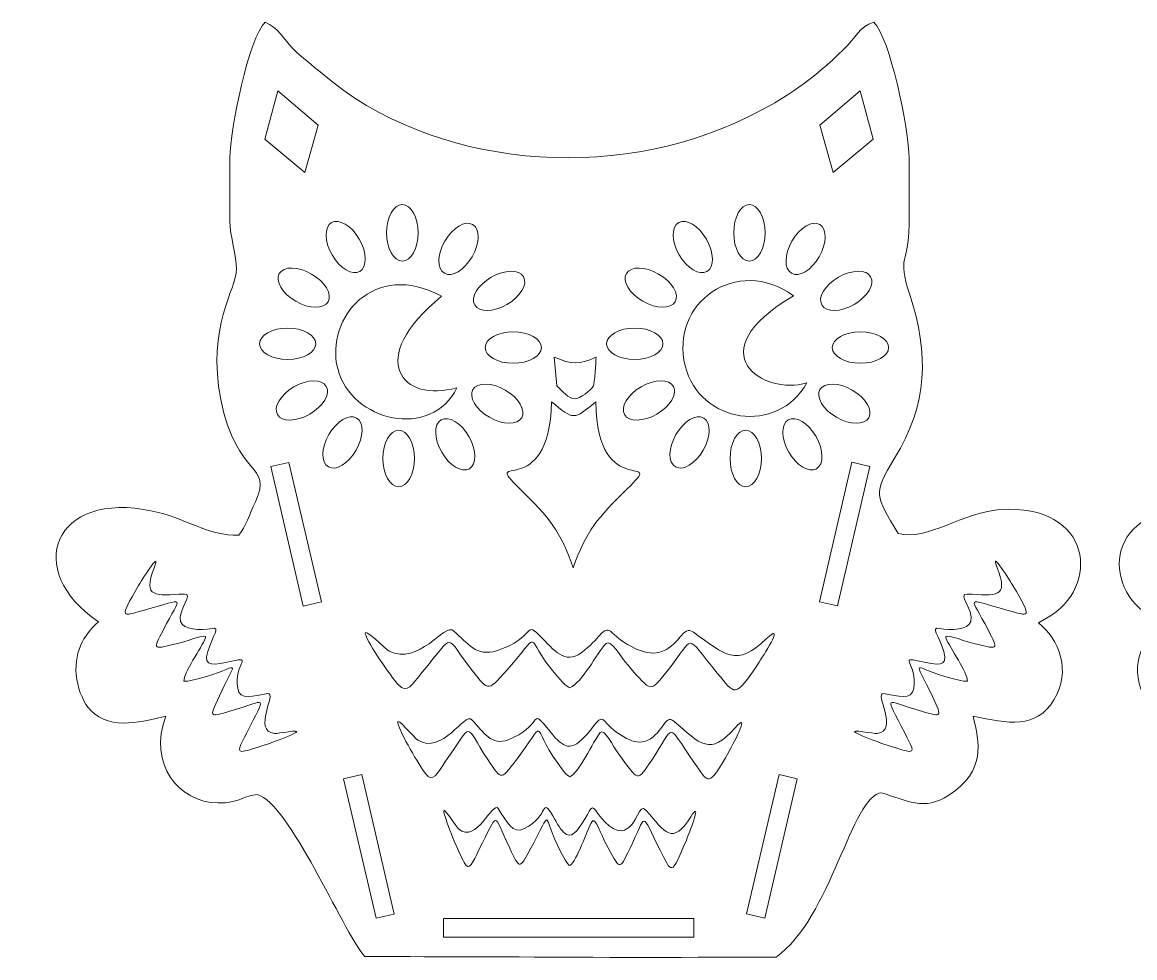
# Model space of a CAD drawing. Header units: centimetres. Extents: x -44.2 to 7.1, y -12.2 to 8.3.
# Drawn here: x -44.16 to -26.29, y -6.76 to 8.26 of the extents above; entities that cross this region are included whole.
import ezdxf

# ---------------------------------------------------------------- set-up
doc = ezdxf.new("R2010")
doc.units = ezdxf.units.CM
doc.header["$MEASUREMENT"] = 0
doc.layers.add('layer 1', color=7, linetype='Continuous')

msp = doc.modelspace()

# ---------------------------------------------------------------- linework, layer by layer
at = {"layer": 'layer 1', "color": 225, "lineweight": 9}
for points in [[(-29.91542, 6.07866), (-29.91542, 6.07866), (-29.91542, 5.00627), (-29.91542, 5.00627), (-29.91542, 5.00627), (-29.91542, 4.36729), (-30.11688, 4.53827), (-29.90376, 3.88823), (-29.90376, 3.88823), (-29.59033, 2.93234), (-29.61589, 2.12792), (-30.14689, 1.26315), (-30.14689, 1.26315), (-30.49973, 0.68849), (-30.45558, 0.66868), (-30.08878, 0.05037), (-30.08878, 0.05037), (-29.61888, -0.06645), (-29.0513, 0.39443), (-28.45588, 0.4364), (-28.45588, 0.4364), (-26.97266, 0.54095), (-26.81633, -0.80911), (-27.7079, -1.30783), (-27.7079, -1.30783), (-27.7079, -1.30783), (-27.83715, -1.38078), (-27.83715, -1.38078), (-27.83715, -1.38078), (-27.50393, -1.65001), (-27.30308, -2.15432), (-27.58947, -2.61948), (-27.58947, -2.61948), (-27.88188, -3.09444), (-28.31036, -2.99749), (-28.88778, -2.88117), (-28.88778, -2.88117), (-28.78466, -3.30665), (-28.67532, -3.75514), (-29.27438, -4.14905), (-29.27438, -4.14905), (-29.67486, -4.41241), (-29.95599, -4.23178), (-30.35602, -4.11072), (-30.35602, -4.11072), (-30.83696, -4.15133), (-31.16453, -6.12782), (-32.05247, -6.74916), (-32.05247, -6.74916), (-32.05247, -6.74916), (-34.23759, -6.76069), (-35.50468, -6.7514), (-35.50468, -6.7514), (-36.52907, -6.74388), (-38.65902, -6.74239), (-38.65902, -6.74239), (-38.65902, -6.74239), (-39.03152, -6.29885), (-39.86515, -4.28418), (-40.38529, -4.13947), (-40.38529, -4.13947), (-40.67876, -4.17984), (-40.65234, -4.27578), (-41.01518, -4.27356), (-41.01518, -4.27356), (-41.65021, -4.26966), (-42.14393, -3.64965), (-41.85257, -2.88026), (-41.85257, -2.88026), (-42.18495, -2.95095), (-42.72484, -3.13299), (-43.06514, -2.78466), (-43.06514, -2.78466), (-43.16392, -2.68355), (-43.25368, -2.48209), (-43.28393, -2.28969), (-43.28393, -2.28969), (-43.34938, -1.87378), (-43.17529, -1.57567), (-42.93655, -1.36507), (-42.93655, -1.36507), (-44.16038, -0.53861), (-43.65202, 0.75693), (-42.06803, 0.41307), (-42.06803, 0.41307), (-41.58029, 0.31816), (-41.15337, 0.00121), (-40.68376, 0.02693), (-40.68376, 0.02693), (-40.57108, 0.16452), (-40.51025, 0.35682), (-40.41419, 0.56404), (-40.41419, 0.56404), (-40.12371, 1.19063), (-40.72009, 0.9287), (-40.97066, 2.20737), (-40.97066, 2.20737), (-41.20062, 3.38087), (-40.71827, 3.97397), (-40.71873, 4.29994), (-40.71873, 4.29994), (-40.71903, 4.50063), (-40.82408, 4.83361), (-40.82408, 5.06937), (-40.82408, 5.06937), (-40.82408, 5.06937), (-40.82408, 6.07866), (-40.82408, 6.07866), (-40.82408, 6.07866), (-40.82408, 6.54272), (-40.51657, 8.02547), (-40.25912, 8.26285), (-40.25912, 8.26285), (-40.05438, 8.18963), (-39.9514, 7.98307), (-39.81699, 7.84504), (-39.81699, 7.84504), (-39.66779, 7.69167), (-39.50459, 7.57824), (-39.34128, 7.43818), (-39.34128, 7.43818), (-37.57437, 5.92268), (-34.67076, 5.6755), (-32.52328, 6.73286), (-32.52328, 6.73286), (-31.87061, 7.05423), (-31.45855, 7.34894), (-30.9663, 7.82537), (-30.9663, 7.82537), (-30.77617, 8.00945), (-30.70548, 8.20226), (-30.4822, 8.2637), (-30.4822, 8.2637), (-30.2247, 8.02799), (-29.91542, 6.54585), (-29.91542, 6.07866)], [(-23.7822, 6.07866), (-23.7822, 6.07866), (-23.7822, 5.00627), (-23.7822, 5.00627), (-23.7822, 5.00627), (-23.7822, 4.36729), (-23.58074, 4.53827), (-23.79386, 3.88823), (-23.79386, 3.88823), (-24.10729, 2.93234), (-24.08173, 2.12792), (-23.55073, 1.26315), (-23.55073, 1.26315), (-23.19789, 0.68849), (-23.24204, 0.66868), (-23.60884, 0.05037), (-23.60884, 0.05037), (-24.07874, -0.06645), (-24.64632, 0.39443), (-25.24174, 0.4364), (-25.24174, 0.4364), (-26.72496, 0.54095), (-26.88129, -0.80911), (-25.98972, -1.30783), (-25.98972, -1.30783), (-25.98972, -1.30783), (-25.86047, -1.38078), (-25.86047, -1.38078), (-25.86047, -1.38078), (-26.19369, -1.65001), (-26.39454, -2.15432), (-26.10815, -2.61948), (-26.10815, -2.61948), (-25.81574, -3.09444), (-25.38726, -2.99749), (-24.80984, -2.88117), (-24.80984, -2.88117), (-24.91296, -3.30665), (-25.0223, -3.75514), (-24.42324, -4.14905), (-24.42324, -4.14905), (-24.02276, -4.41241), (-23.74163, -4.23178), (-23.3416, -4.11072), (-23.3416, -4.11072), (-22.86066, -4.15133), (-22.53309, -6.12782), (-21.64515, -6.74916), (-21.64515, -6.74916), (-21.64515, -6.74916), (-19.46003, -6.76069), (-18.19294, -6.7514), (-18.19294, -6.7514), (-17.16855, -6.74388), (-15.0386, -6.74239), (-15.0386, -6.74239), (-15.0386, -6.74239), (-14.6661, -6.29885), (-13.83247, -4.28418), (-13.31233, -4.13947), (-13.31233, -4.13947), (-13.01886, -4.17984), (-13.04528, -4.27578), (-12.68244, -4.27356), (-12.68244, -4.27356), (-12.04741, -4.26966), (-11.55369, -3.64965), (-11.84505, -2.88026), (-11.84505, -2.88026), (-11.51267, -2.95095), (-10.97278, -3.13299), (-10.63248, -2.78466), (-10.63248, -2.78466), (-10.5337, -2.68355), (-10.44394, -2.48209), (-10.41369, -2.28969), (-10.41369, -2.28969), (-10.34824, -1.87378), (-10.52233, -1.57567), (-10.76107, -1.36507), (-10.76107, -1.36507), (-9.53724, -0.53861), (-10.0456, 0.75693), (-11.62959, 0.41307), (-11.62959, 0.41307), (-12.11733, 0.31816), (-12.54425, 0.00121), (-13.01386, 0.02693), (-13.01386, 0.02693), (-13.12654, 0.16452), (-13.18737, 0.35682), (-13.28343, 0.56404), (-13.28343, 0.56404), (-13.57391, 1.19063), (-12.97753, 0.9287), (-12.72696, 2.20737), (-12.72696, 2.20737), (-12.497, 3.38087), (-12.97935, 3.97397), (-12.97889, 4.29994), (-12.97889, 4.29994), (-12.97859, 4.50063), (-12.87354, 4.83361), (-12.87354, 5.06937), (-12.87354, 5.06937), (-12.87354, 5.06937), (-12.87354, 6.07866), (-12.87354, 6.07866), (-12.87354, 6.07866), (-12.87354, 6.54272), (-13.18105, 8.02547), (-13.4385, 8.26285), (-13.4385, 8.26285), (-13.64324, 8.18963), (-13.74622, 7.98307), (-13.88063, 7.84504), (-13.88063, 7.84504), (-14.02983, 7.69167), (-14.19303, 7.57824), (-14.35634, 7.43818), (-14.35634, 7.43818), (-16.12325, 5.92268), (-19.02686, 5.6755), (-21.17434, 6.73286), (-21.17434, 6.73286), (-21.82701, 7.05423), (-22.23907, 7.34894), (-22.73132, 7.82537), (-22.73132, 7.82537), (-22.92145, 8.00945), (-22.99214, 8.20226), (-23.21542, 8.2637), (-23.21542, 8.2637), (-23.47292, 8.02799), (-23.7822, 6.54585), (-23.7822, 6.07866)]]:
    msp.add_open_spline(points, degree=3, knots=[0, 0, 0, 0, 0.02857143, 0.02857143, 0.02857143, 0.02857143, 0.05714286, 0.05714286, 0.05714286, 0.05714286, 0.08571429, 0.08571429, 0.08571429, 0.08571429, 0.11428571, 0.11428571, 0.11428571, 0.11428571, 0.14285714, 0.14285714, 0.14285714, 0.14285714, 0.17142857, 0.17142857, 0.17142857, 0.17142857, 0.2, 0.2, 0.2, 0.2, 0.22857143, 0.22857143, 0.22857143, 0.22857143, 0.25714286, 0.25714286, 0.25714286, 0.25714286, 0.28571429, 0.28571429, 0.28571429, 0.28571429, 0.31428571, 0.31428571, 0.31428571, 0.31428571, 0.34285714, 0.34285714, 0.34285714, 0.34285714, 0.37142857, 0.37142857, 0.37142857, 0.37142857, 0.4, 0.4, 0.4, 0.4, 0.42857143, 0.42857143, 0.42857143, 0.42857143, 0.45714286, 0.45714286, 0.45714286, 0.45714286, 0.48571429, 0.48571429, 0.48571429, 0.48571429, 0.51428571, 0.51428571, 0.51428571, 0.51428571, 0.54285714, 0.54285714, 0.54285714, 0.54285714, 0.57142857, 0.57142857, 0.57142857, 0.57142857, 0.6, 0.6, 0.6, 0.6, 0.62857143, 0.62857143, 0.62857143, 0.62857143, 0.65714286, 0.65714286, 0.65714286, 0.65714286, 0.68571429, 0.68571429, 0.68571429, 0.68571429, 0.71428571, 0.71428571, 0.71428571, 0.71428571, 0.74285714, 0.74285714, 0.74285714, 0.74285714, 0.77142857, 0.77142857, 0.77142857, 0.77142857, 0.8, 0.8, 0.8, 0.8, 0.82857143, 0.82857143, 0.82857143, 0.82857143, 0.85714286, 0.85714286, 0.85714286, 0.85714286, 0.88571429, 0.88571429, 0.88571429, 0.88571429, 0.91428571, 0.91428571, 0.91428571, 0.91428571, 0.94285714, 0.94285714, 0.94285714, 0.94285714, 1, 1, 1, 1], dxfattribs=at)
at = {"layer": 'layer 1', "color": 7, "lineweight": 9}
for points, knots in [([(-39.40664, 6.61328), (-39.40664, 6.61328), (-39.62313, 5.85226), (-39.62313, 5.85226), (-39.62313, 5.85226), (-39.62313, 5.85226), (-40.26398, 6.38609), (-40.26398, 6.38609), (-40.26398, 6.38609), (-40.26398, 6.38609), (-40.05285, 7.16447), (-40.05285, 7.16447), (-40.05285, 7.16447), (-40.05285, 7.16447), (-39.40664, 6.61328), (-39.40664, 6.61328)], [0, 0, 0, 0, 0.2, 0.2, 0.2, 0.2, 0.4, 0.4, 0.4, 0.4, 0.6, 0.6, 0.6, 0.6, 1, 1, 1, 1]), ([(-31.34962, 6.61328), (-31.34962, 6.61328), (-31.13313, 5.85226), (-31.13313, 5.85226), (-31.13313, 5.85226), (-31.13313, 5.85226), (-30.49228, 6.38609), (-30.49228, 6.38609), (-30.49228, 6.38609), (-30.49228, 6.38609), (-30.70341, 7.16447), (-30.70341, 7.16447), (-30.70341, 7.16447), (-30.70341, 7.16447), (-31.34962, 6.61328), (-31.34962, 6.61328)], [0, 0, 0, 0, 0.2, 0.2, 0.2, 0.2, 0.4, 0.4, 0.4, 0.4, 0.6, 0.6, 0.6, 0.6, 1, 1, 1, 1]), ([(-38.05502, 5.33494), (-38.19447, 5.33494), (-38.30754, 5.1321), (-38.30754, 4.88188), (-38.30754, 4.88188), (-38.30754, 4.63165), (-38.19447, 4.4288), (-38.05502, 4.4288), (-38.05502, 4.4288), (-37.91555, 4.4288), (-37.80247, 4.63165), (-37.80248, 4.88188), (-37.80248, 4.88188), (-37.80248, 5.1321), (-37.91555, 5.33495), (-38.05502, 5.33494)], [0, 0, 0, 0, 0.2, 0.2, 0.2, 0.2, 0.4, 0.4, 0.4, 0.4, 0.6, 0.6, 0.6, 0.6, 1, 1, 1, 1]), ([(-32.47941, 5.33494), (-32.61887, 5.33494), (-32.73193, 5.1321), (-32.73193, 4.88188), (-32.73193, 4.88188), (-32.73193, 4.63165), (-32.61887, 4.4288), (-32.47941, 4.4288), (-32.47941, 4.4288), (-32.33995, 4.4288), (-32.22686, 4.63165), (-32.22688, 4.88188), (-32.22688, 4.88188), (-32.22688, 5.1321), (-32.33995, 5.33495), (-32.47941, 5.33494)], [0, 0, 0, 0, 0.2, 0.2, 0.2, 0.2, 0.4, 0.4, 0.4, 0.4, 0.6, 0.6, 0.6, 0.6, 1, 1, 1, 1]), ([(-39.19167, 5.04629), (-39.31247, 4.97657), (-39.30896, 4.74436), (-39.18385, 4.52767), (-39.18385, 4.52767), (-39.05873, 4.31095), (-38.85939, 4.19183), (-38.73861, 4.26156), (-38.73861, 4.26156), (-38.61782, 4.33128), (-38.62132, 4.56349), (-38.74644, 4.7802), (-38.74644, 4.7802), (-38.87156, 4.9969), (-39.0709, 5.11604), (-39.19167, 5.04629)], [0, 0, 0, 0, 0.2, 0.2, 0.2, 0.2, 0.4, 0.4, 0.4, 0.4, 0.6, 0.6, 0.6, 0.6, 1, 1, 1, 1]), ([(-36.92631, 5.01658), (-37.04708, 5.08633), (-37.24642, 4.96719), (-37.37153, 4.75049), (-37.37153, 4.75049), (-37.49665, 4.53377), (-37.50016, 4.30158), (-37.37938, 4.23184), (-37.37938, 4.23184), (-37.25859, 4.16211), (-37.05925, 4.28125), (-36.93413, 4.49794), (-36.93413, 4.49794), (-36.80903, 4.71466), (-36.80551, 4.94686), (-36.92631, 5.01658)], [0, 0, 0, 0, 0.2, 0.2, 0.2, 0.2, 0.4, 0.4, 0.4, 0.4, 0.6, 0.6, 0.6, 0.6, 1, 1, 1, 1]), ([(-33.61607, 5.04629), (-33.73687, 4.97657), (-33.73336, 4.74436), (-33.60825, 4.52767), (-33.60825, 4.52767), (-33.48313, 4.31095), (-33.28379, 4.19183), (-33.16301, 4.26156), (-33.16301, 4.26156), (-33.04222, 4.33128), (-33.04572, 4.56349), (-33.17084, 4.7802), (-33.17084, 4.7802), (-33.29596, 4.9969), (-33.4953, 5.11604), (-33.61607, 5.04629)], [0, 0, 0, 0, 0.2, 0.2, 0.2, 0.2, 0.4, 0.4, 0.4, 0.4, 0.6, 0.6, 0.6, 0.6, 1, 1, 1, 1]), ([(-31.35071, 5.01658), (-31.47148, 5.08633), (-31.67082, 4.96719), (-31.79592, 4.75049), (-31.79592, 4.75049), (-31.92104, 4.53377), (-31.92456, 4.30158), (-31.80377, 4.23184), (-31.80377, 4.23184), (-31.68299, 4.16211), (-31.48365, 4.28125), (-31.35853, 4.49794), (-31.35853, 4.49794), (-31.23342, 4.71466), (-31.22991, 4.94686), (-31.35071, 5.01658)], [0, 0, 0, 0, 0.2, 0.2, 0.2, 0.2, 0.4, 0.4, 0.4, 0.4, 0.6, 0.6, 0.6, 0.6, 1, 1, 1, 1]), ([(-31.76954, 3.8708), (-33.34054, 2.95396), (-32.24751, 2.25861), (-31.55607, 2.47284), (-31.55607, 2.47284), (-32.02704, 1.62993), (-33.27893, 1.81744), (-33.5112, 2.74433), (-33.5112, 2.74433), (-33.7643, 3.75413), (-32.68421, 4.52826), (-31.76954, 3.8708)], [0, 0, 0, 0, 0.25, 0.25, 0.25, 0.25, 0.5, 0.5, 0.5, 0.5, 1, 1, 1, 1]), ([(-40.03174, 4.22798), (-40.10149, 4.10721), (-39.98234, 3.90787), (-39.76564, 3.78276), (-39.76564, 3.78276), (-39.54893, 3.65764), (-39.31673, 3.65414), (-39.247, 3.77491), (-39.247, 3.77491), (-39.17727, 3.8957), (-39.29639, 4.09505), (-39.5131, 4.22016), (-39.5131, 4.22016), (-39.72982, 4.34528), (-39.96202, 4.34877), (-40.03174, 4.22798)], [0, 0, 0, 0, 0.2, 0.2, 0.2, 0.2, 0.4, 0.4, 0.4, 0.4, 0.6, 0.6, 0.6, 0.6, 1, 1, 1, 1]), ([(-37.42365, 3.86353), (-38.66656, 2.85453), (-38.04975, 2.13688), (-37.17873, 2.39483), (-37.17873, 2.39483), (-37.58245, 1.55428), (-38.87805, 1.84663), (-39.09369, 2.70148), (-39.09369, 2.70148), (-39.29989, 3.51898), (-38.50237, 4.45045), (-37.42365, 3.86353)], [0, 0, 0, 0, 0.25, 0.25, 0.25, 0.25, 0.5, 0.5, 0.5, 0.5, 1, 1, 1, 1]), ([(-36.108, 4.17651), (-36.17773, 4.29731), (-36.40993, 4.29381), (-36.62662, 4.16869), (-36.62662, 4.16869), (-36.84334, 4.04357), (-36.96247, 3.84423), (-36.89274, 3.72345), (-36.89274, 3.72345), (-36.82301, 3.60268), (-36.5908, 3.60616), (-36.37409, 3.73128), (-36.37409, 3.73128), (-36.15739, 3.85641), (-36.03825, 4.05576), (-36.108, 4.17651)], [0, 0, 0, 0, 0.2, 0.2, 0.2, 0.2, 0.4, 0.4, 0.4, 0.4, 0.6, 0.6, 0.6, 0.6, 1, 1, 1, 1]), ([(-34.45614, 4.22798), (-34.52588, 4.10721), (-34.40673, 3.90787), (-34.19003, 3.78276), (-34.19003, 3.78276), (-33.97332, 3.65764), (-33.74113, 3.65414), (-33.6714, 3.77491), (-33.6714, 3.77491), (-33.60166, 3.8957), (-33.72079, 4.09505), (-33.9375, 4.22016), (-33.9375, 4.22016), (-34.15421, 4.34528), (-34.38642, 4.34877), (-34.45614, 4.22798)], [0, 0, 0, 0, 0.2, 0.2, 0.2, 0.2, 0.4, 0.4, 0.4, 0.4, 0.6, 0.6, 0.6, 0.6, 1, 1, 1, 1]), ([(-30.5324, 4.17651), (-30.60213, 4.29731), (-30.83432, 4.29381), (-31.05102, 4.16869), (-31.05102, 4.16869), (-31.26773, 4.04357), (-31.38687, 3.84423), (-31.31714, 3.72345), (-31.31714, 3.72345), (-31.2474, 3.60268), (-31.0152, 3.60616), (-30.79849, 3.73128), (-30.79849, 3.73128), (-30.58179, 3.85641), (-30.46265, 4.05576), (-30.5324, 4.17651)], [0, 0, 0, 0, 0.2, 0.2, 0.2, 0.2, 0.4, 0.4, 0.4, 0.4, 0.6, 0.6, 0.6, 0.6, 1, 1, 1, 1]), ([(-40.35008, 3.09929), (-40.3501, 2.9598), (-40.14726, 2.84675), (-39.89705, 2.84675), (-39.89705, 2.84675), (-39.64679, 2.84675), (-39.44396, 2.95982), (-39.44396, 3.09929), (-39.44396, 3.09929), (-39.44396, 3.23874), (-39.64679, 3.35182), (-39.89703, 3.35182), (-39.89703, 3.35182), (-40.14726, 3.35181), (-40.35011, 3.23874), (-40.35008, 3.09929)], [0, 0, 0, 0, 0.2, 0.2, 0.2, 0.2, 0.4, 0.4, 0.4, 0.4, 0.6, 0.6, 0.6, 0.6, 1, 1, 1, 1]), ([(-35.81936, 3.03986), (-35.81935, 3.17932), (-36.02219, 3.29238), (-36.2724, 3.29238), (-36.2724, 3.29238), (-36.52265, 3.29238), (-36.72549, 3.17932), (-36.72549, 3.03986), (-36.72549, 3.03986), (-36.72549, 2.90039), (-36.52265, 2.78732), (-36.27241, 2.78732), (-36.27241, 2.78732), (-36.02219, 2.78732), (-35.81934, 2.90039), (-35.81936, 3.03986)], [0, 0, 0, 0, 0.2, 0.2, 0.2, 0.2, 0.4, 0.4, 0.4, 0.4, 0.6, 0.6, 0.6, 0.6, 1, 1, 1, 1]), ([(-34.77448, 3.09929), (-34.77449, 2.9598), (-34.57166, 2.84675), (-34.32145, 2.84675), (-34.32145, 2.84675), (-34.07119, 2.84675), (-33.86835, 2.95982), (-33.86835, 3.09929), (-33.86835, 3.09929), (-33.86835, 3.23874), (-34.07119, 3.35182), (-34.32143, 3.35182), (-34.32143, 3.35182), (-34.57166, 3.35181), (-34.77451, 3.23874), (-34.77448, 3.09929)], [0, 0, 0, 0, 0.2, 0.2, 0.2, 0.2, 0.4, 0.4, 0.4, 0.4, 0.6, 0.6, 0.6, 0.6, 1, 1, 1, 1]), ([(-30.24376, 3.03986), (-30.24375, 3.17932), (-30.44658, 3.29238), (-30.6968, 3.29238), (-30.6968, 3.29238), (-30.94705, 3.29238), (-31.14989, 3.17932), (-31.14989, 3.03986), (-31.14989, 3.03986), (-31.14989, 2.90039), (-30.94705, 2.78732), (-30.69681, 2.78732), (-30.69681, 2.78732), (-30.44658, 2.78732), (-30.24373, 2.90039), (-30.24376, 3.03986)], [0, 0, 0, 0, 0.2, 0.2, 0.2, 0.2, 0.4, 0.4, 0.4, 0.4, 0.6, 0.6, 0.6, 0.6, 1, 1, 1, 1]), ([(-35.57156, 2.42294), (-35.57156, 2.42294), (-35.61351, 2.88517), (-35.61351, 2.88517), (-35.61351, 2.88517), (-35.32297, 2.76312), (-35.23385, 2.76287), (-34.94271, 2.88349), (-34.94271, 2.88349), (-34.94956, 2.80533), (-34.96483, 2.46978), (-34.98698, 2.42147), (-34.98698, 2.42147), (-35.01779, 2.35424), (-35.21534, 2.21508), (-35.2798, 2.21524), (-35.2798, 2.21524), (-35.38582, 2.21549), (-35.49493, 2.34517), (-35.57156, 2.42294)], [0, 0, 0, 0, 0.16666667, 0.16666667, 0.16666667, 0.16666667, 0.33333333, 0.33333333, 0.33333333, 0.33333333, 0.5, 0.5, 0.5, 0.5, 0.66666667, 0.66666667, 0.66666667, 0.66666667, 1, 1, 1, 1]), ([(-40.06145, 1.96262), (-39.99171, 1.84183), (-39.75952, 1.84533), (-39.54282, 1.97044), (-39.54282, 1.97044), (-39.32611, 2.09557), (-39.20697, 2.29491), (-39.27671, 2.41568), (-39.27671, 2.41568), (-39.34644, 2.53646), (-39.57865, 2.53297), (-39.79536, 2.40784), (-39.79536, 2.40784), (-40.01206, 2.28274), (-40.1312, 2.08339), (-40.06145, 1.96262)], [0, 0, 0, 0, 0.2, 0.2, 0.2, 0.2, 0.4, 0.4, 0.4, 0.4, 0.6, 0.6, 0.6, 0.6, 1, 1, 1, 1]), ([(-34.48584, 1.96262), (-34.41611, 1.84183), (-34.18392, 1.84533), (-33.96722, 1.97044), (-33.96722, 1.97044), (-33.75051, 2.09557), (-33.63137, 2.29491), (-33.7011, 2.41568), (-33.7011, 2.41568), (-33.77084, 2.53646), (-34.00304, 2.53297), (-34.21976, 2.40784), (-34.21976, 2.40784), (-34.43645, 2.28274), (-34.55559, 2.08339), (-34.48584, 1.96262)], [0, 0, 0, 0, 0.2, 0.2, 0.2, 0.2, 0.4, 0.4, 0.4, 0.4, 0.6, 0.6, 0.6, 0.6, 1, 1, 1, 1]), ([(-36.13771, 1.91115), (-36.06796, 2.03194), (-36.18711, 2.23128), (-36.40381, 2.35637), (-36.40381, 2.35637), (-36.62052, 2.4815), (-36.85271, 2.485), (-36.92245, 2.36422), (-36.92245, 2.36422), (-36.99218, 2.24345), (-36.87306, 2.04409), (-36.65635, 1.91897), (-36.65635, 1.91897), (-36.43963, 1.79387), (-36.20743, 1.79037), (-36.13771, 1.91115)], [0, 0, 0, 0, 0.2, 0.2, 0.2, 0.2, 0.4, 0.4, 0.4, 0.4, 0.6, 0.6, 0.6, 0.6, 1, 1, 1, 1]), ([(-30.56211, 1.91115), (-30.49236, 2.03194), (-30.61151, 2.23128), (-30.82821, 2.35637), (-30.82821, 2.35637), (-31.04492, 2.4815), (-31.27711, 2.485), (-31.34684, 2.36422), (-31.34684, 2.36422), (-31.41658, 2.24345), (-31.29745, 2.04409), (-31.08074, 1.91897), (-31.08074, 1.91897), (-30.86403, 1.79387), (-30.63182, 1.79037), (-30.56211, 1.91115)], [0, 0, 0, 0, 0.2, 0.2, 0.2, 0.2, 0.4, 0.4, 0.4, 0.4, 0.6, 0.6, 0.6, 0.6, 1, 1, 1, 1]), ([(-35.6573, 2.16952), (-35.69764, 0.51158), (-36.82424, 1.41789), (-36.16354, 0.76688), (-36.16354, 0.76688), (-35.69826, 0.30841), (-35.50937, 0.08638), (-35.30974, -0.49893), (-35.30974, -0.49893), (-35.10708, 0.08537), (-34.91711, 0.30637), (-34.44949, 0.76253), (-34.44949, 0.76253), (-33.78551, 1.41019), (-34.91661, 0.50951), (-34.94863, 2.1677), (-34.94863, 2.1677), (-35.30481, 1.87192), (-35.30261, 1.87174), (-35.6573, 2.16952)], [0, 0, 0, 0, 0.16666667, 0.16666667, 0.16666667, 0.16666667, 0.33333333, 0.33333333, 0.33333333, 0.33333333, 0.5, 0.5, 0.5, 0.5, 0.66666667, 0.66666667, 0.66666667, 0.66666667, 1, 1, 1, 1]), ([(-39.24313, 1.12255), (-39.12237, 1.05282), (-38.92303, 1.17195), (-38.79792, 1.38865), (-38.79792, 1.38865), (-38.6728, 1.60536), (-38.66929, 1.83755), (-38.79007, 1.90729), (-38.79007, 1.90729), (-38.91086, 1.97702), (-39.11019, 1.8579), (-39.23531, 1.64119), (-39.23531, 1.64119), (-39.36042, 1.42447), (-39.36393, 1.19227), (-39.24313, 1.12255)], [0, 0, 0, 0, 0.2, 0.2, 0.2, 0.2, 0.4, 0.4, 0.4, 0.4, 0.6, 0.6, 0.6, 0.6, 1, 1, 1, 1]), ([(-33.66753, 1.12255), (-33.54676, 1.05282), (-33.34742, 1.17195), (-33.22232, 1.38865), (-33.22232, 1.38865), (-33.0972, 1.60536), (-33.09368, 1.83755), (-33.21447, 1.90729), (-33.21447, 1.90729), (-33.33525, 1.97702), (-33.53459, 1.8579), (-33.65971, 1.64119), (-33.65971, 1.64119), (-33.78482, 1.42447), (-33.78833, 1.19227), (-33.66753, 1.12255)], [0, 0, 0, 0, 0.2, 0.2, 0.2, 0.2, 0.4, 0.4, 0.4, 0.4, 0.6, 0.6, 0.6, 0.6, 1, 1, 1, 1]), ([(-36.97778, 1.09284), (-36.85698, 1.16258), (-36.86049, 1.39477), (-36.9856, 1.61146), (-36.9856, 1.61146), (-37.11072, 1.82818), (-37.31005, 1.94731), (-37.43084, 1.87758), (-37.43084, 1.87758), (-37.55162, 1.80785), (-37.54812, 1.57564), (-37.423, 1.35893), (-37.423, 1.35893), (-37.29788, 1.14225), (-37.09855, 1.02309), (-36.97778, 1.09284)], [0, 0, 0, 0, 0.2, 0.2, 0.2, 0.2, 0.4, 0.4, 0.4, 0.4, 0.6, 0.6, 0.6, 0.6, 1, 1, 1, 1]), ([(-31.40217, 1.09284), (-31.28137, 1.16258), (-31.28489, 1.39477), (-31.40999, 1.61146), (-31.40999, 1.61146), (-31.53511, 1.82818), (-31.73445, 1.94731), (-31.85524, 1.87758), (-31.85524, 1.87758), (-31.97602, 1.80785), (-31.97252, 1.57564), (-31.8474, 1.35893), (-31.8474, 1.35893), (-31.72228, 1.14225), (-31.52294, 1.02309), (-31.40217, 1.09284)], [0, 0, 0, 0, 0.2, 0.2, 0.2, 0.2, 0.4, 0.4, 0.4, 0.4, 0.6, 0.6, 0.6, 0.6, 1, 1, 1, 1]), ([(-38.11443, 0.80421), (-37.97496, 0.80419), (-37.86191, 1.00703), (-37.86191, 1.25724), (-37.86191, 1.25724), (-37.86191, 1.5075), (-37.97498, 1.71033), (-38.11443, 1.71033), (-38.11443, 1.71033), (-38.2539, 1.71033), (-38.36698, 1.5075), (-38.36698, 1.25725), (-38.36698, 1.25725), (-38.36697, 1.00703), (-38.2539, 0.80418), (-38.11443, 0.80421)], [0, 0, 0, 0, 0.2, 0.2, 0.2, 0.2, 0.4, 0.4, 0.4, 0.4, 0.6, 0.6, 0.6, 0.6, 1, 1, 1, 1]), ([(-32.53883, 0.80421), (-32.39936, 0.80419), (-32.28631, 1.00703), (-32.28631, 1.25724), (-32.28631, 1.25724), (-32.28631, 1.5075), (-32.39938, 1.71033), (-32.53883, 1.71033), (-32.53883, 1.71033), (-32.6783, 1.71033), (-32.79138, 1.5075), (-32.79138, 1.25725), (-32.79138, 1.25725), (-32.79136, 1.00703), (-32.6783, 0.80418), (-32.53883, 0.80421)], [0, 0, 0, 0, 0.2, 0.2, 0.2, 0.2, 0.4, 0.4, 0.4, 0.4, 0.6, 0.6, 0.6, 0.6, 1, 1, 1, 1]), ([(-39.87633, 1.195), (-39.87633, 1.195), (-39.35491, -1.04512), (-39.35491, -1.04512), (-39.35491, -1.04512), (-39.35491, -1.04512), (-39.64613, -1.11291), (-39.64613, -1.11291), (-39.64613, -1.11291), (-39.64613, -1.11291), (-40.16755, 1.12721), (-40.16755, 1.12721), (-40.16755, 1.12721), (-40.16755, 1.12721), (-39.87633, 1.195), (-39.87633, 1.195)], [0, 0, 0, 0, 0.2, 0.2, 0.2, 0.2, 0.4, 0.4, 0.4, 0.4, 0.6, 0.6, 0.6, 0.6, 1, 1, 1, 1]), ([(-30.83487, 1.19653), (-30.83487, 1.19653), (-31.35629, -1.04359), (-31.35629, -1.04359), (-31.35629, -1.04359), (-31.35629, -1.04359), (-31.06508, -1.11138), (-31.06508, -1.11138), (-31.06508, -1.11138), (-31.06508, -1.11138), (-30.54366, 1.12874), (-30.54366, 1.12874), (-30.54366, 1.12874), (-30.54366, 1.12874), (-30.83487, 1.19653), (-30.83487, 1.19653)], [0, 0, 0, 0, 0.2, 0.2, 0.2, 0.2, 0.4, 0.4, 0.4, 0.4, 0.6, 0.6, 0.6, 0.6, 1, 1, 1, 1]), ([(-41.56243, -2.31766), (-41.57034, -2.18166), (-41.28448, -1.78899), (-41.21495, -1.62411), (-41.21495, -1.62411), (-41.18031, -1.54195), (-41.46633, -1.66071), (-41.60472, -1.69582), (-41.60472, -1.69582), (-42.08542, -1.81783), (-42.0665, -1.82932), (-41.89322, -1.49192), (-41.89322, -1.49192), (-41.60686, -0.93434), (-41.50142, -0.98758), (-42.19462, -1.17603), (-42.19462, -1.17603), (-42.56089, -1.2756), (-42.61996, -1.33542), (-42.29149, -0.78371), (-42.29149, -0.78371), (-42.19502, -0.62169), (-41.92244, -0.19328), (-42.04159, -0.49818), (-42.04159, -0.49818), (-42.23517, -0.99356), (-42.01599, -0.93998), (-41.55651, -0.91917), (-41.55651, -0.91917), (-41.39601, -0.91192), (-41.66416, -1.16422), (-41.61674, -1.35848), (-41.61674, -1.35848), (-41.58315, -1.49606), (-41.30206, -1.50842), (-41.1106, -1.47221), (-41.1106, -1.47221), (-40.96914, -1.44546), (-41.10168, -1.58162), (-41.18139, -1.84168), (-41.18139, -1.84168), (-41.26201, -2.10469), (-41.07271, -2.05739), (-40.79371, -1.99777), (-40.79371, -1.99777), (-40.44162, -1.92256), (-40.76404, -2.02877), (-40.69913, -2.43456), (-40.69913, -2.43456), (-40.66766, -2.63142), (-40.4505, -2.55396), (-40.21425, -2.51878), (-40.21425, -2.51878), (-40.06332, -2.49629), (-40.4666, -3.11927), (-40.1109, -3.15904), (-40.1109, -3.15904), (-40.0646, -3.16421), (-39.66629, -3.08488), (-39.76343, -3.14267), (-39.76343, -3.14267), (-39.91914, -3.23528), (-40.43038, -3.40273), (-40.57721, -3.43977), (-40.57721, -3.43977), (-40.7546, -3.48452), (-40.64791, -3.3385), (-40.55545, -3.15102), (-40.55545, -3.15102), (-40.23968, -2.51066), (-40.20423, -2.6215), (-40.81023, -2.79679), (-40.81023, -2.79679), (-41.17581, -2.90254), (-41.16803, -2.92326), (-40.95696, -2.4763), (-40.95696, -2.4763), (-40.67033, -1.86927), (-40.68466, -2.1434), (-41.45183, -2.30919), (-41.45183, -2.30919), (-41.52941, -2.32596), (-41.54591, -2.3218), (-41.56243, -2.31766)], [0, 0, 0, 0, 0.04545455, 0.04545455, 0.04545455, 0.04545455, 0.09090909, 0.09090909, 0.09090909, 0.09090909, 0.13636364, 0.13636364, 0.13636364, 0.13636364, 0.18181818, 0.18181818, 0.18181818, 0.18181818, 0.22727273, 0.22727273, 0.22727273, 0.22727273, 0.27272727, 0.27272727, 0.27272727, 0.27272727, 0.31818182, 0.31818182, 0.31818182, 0.31818182, 0.36363636, 0.36363636, 0.36363636, 0.36363636, 0.40909091, 0.40909091, 0.40909091, 0.40909091, 0.45454545, 0.45454545, 0.45454545, 0.45454545, 0.5, 0.5, 0.5, 0.5, 0.54545455, 0.54545455, 0.54545455, 0.54545455, 0.59090909, 0.59090909, 0.59090909, 0.59090909, 0.63636364, 0.63636364, 0.63636364, 0.63636364, 0.68181818, 0.68181818, 0.68181818, 0.68181818, 0.72727273, 0.72727273, 0.72727273, 0.72727273, 0.77272727, 0.77272727, 0.77272727, 0.77272727, 0.81818182, 0.81818182, 0.81818182, 0.81818182, 0.86363636, 0.86363636, 0.86363636, 0.86363636, 0.90909091, 0.90909091, 0.90909091, 0.90909091, 1, 1, 1, 1]), ([(-28.97801, -2.31766), (-28.9701, -2.18166), (-29.25596, -1.78899), (-29.32549, -1.62411), (-29.32549, -1.62411), (-29.36013, -1.54195), (-29.07411, -1.66071), (-28.93572, -1.69582), (-28.93572, -1.69582), (-28.45502, -1.81783), (-28.47394, -1.82932), (-28.64722, -1.49192), (-28.64722, -1.49192), (-28.93358, -0.93434), (-29.03902, -0.98758), (-28.34582, -1.17603), (-28.34582, -1.17603), (-27.97955, -1.2756), (-27.92048, -1.33542), (-28.24895, -0.78371), (-28.24895, -0.78371), (-28.34542, -0.62169), (-28.618, -0.19328), (-28.49885, -0.49818), (-28.49885, -0.49818), (-28.30527, -0.99356), (-28.52445, -0.93998), (-28.98393, -0.91917), (-28.98393, -0.91917), (-29.14443, -0.91192), (-28.87628, -1.16422), (-28.9237, -1.35848), (-28.9237, -1.35848), (-28.95728, -1.49606), (-29.23838, -1.50842), (-29.42984, -1.47221), (-29.42984, -1.47221), (-29.5713, -1.44546), (-29.43876, -1.58162), (-29.35905, -1.84168), (-29.35905, -1.84168), (-29.27843, -2.10469), (-29.46773, -2.05739), (-29.74673, -1.99777), (-29.74673, -1.99777), (-30.09882, -1.92256), (-29.7764, -2.02877), (-29.8413, -2.43456), (-29.8413, -2.43456), (-29.87278, -2.63142), (-30.08994, -2.55396), (-30.32619, -2.51878), (-30.32619, -2.51878), (-30.47712, -2.49629), (-30.07384, -3.11927), (-30.42954, -3.15904), (-30.42954, -3.15904), (-30.47584, -3.16421), (-30.87415, -3.08488), (-30.77701, -3.14267), (-30.77701, -3.14267), (-30.62129, -3.23528), (-30.11005, -3.40273), (-29.96323, -3.43977), (-29.96323, -3.43977), (-29.78584, -3.48452), (-29.89253, -3.3385), (-29.98499, -3.15102), (-29.98499, -3.15102), (-30.30076, -2.51066), (-30.33621, -2.6215), (-29.7302, -2.79679), (-29.7302, -2.79679), (-29.36463, -2.90254), (-29.37241, -2.92326), (-29.58348, -2.4763), (-29.58348, -2.4763), (-29.87011, -1.86927), (-29.85578, -2.1434), (-29.08861, -2.30919), (-29.08861, -2.30919), (-29.01103, -2.32596), (-28.99453, -2.3218), (-28.97801, -2.31766)], [0, 0, 0, 0, 0.04545455, 0.04545455, 0.04545455, 0.04545455, 0.09090909, 0.09090909, 0.09090909, 0.09090909, 0.13636364, 0.13636364, 0.13636364, 0.13636364, 0.18181818, 0.18181818, 0.18181818, 0.18181818, 0.22727273, 0.22727273, 0.22727273, 0.22727273, 0.27272727, 0.27272727, 0.27272727, 0.27272727, 0.31818182, 0.31818182, 0.31818182, 0.31818182, 0.36363636, 0.36363636, 0.36363636, 0.36363636, 0.40909091, 0.40909091, 0.40909091, 0.40909091, 0.45454545, 0.45454545, 0.45454545, 0.45454545, 0.5, 0.5, 0.5, 0.5, 0.54545455, 0.54545455, 0.54545455, 0.54545455, 0.59090909, 0.59090909, 0.59090909, 0.59090909, 0.63636364, 0.63636364, 0.63636364, 0.63636364, 0.68181818, 0.68181818, 0.68181818, 0.68181818, 0.72727273, 0.72727273, 0.72727273, 0.72727273, 0.77272727, 0.77272727, 0.77272727, 0.77272727, 0.81818182, 0.81818182, 0.81818182, 0.81818182, 0.86363636, 0.86363636, 0.86363636, 0.86363636, 0.90909091, 0.90909091, 0.90909091, 0.90909091, 1, 1, 1, 1]), ([(-35.36638, -2.42352), (-35.16302, -2.34337), (-34.93736, -1.8733), (-34.78345, -1.71496), (-34.78345, -1.71496), (-34.70677, -1.63607), (-34.54132, -1.93251), (-34.42937, -2.06176), (-34.42937, -2.06176), (-34.04057, -2.51078), (-34.07914, -2.50344), (-33.80052, -2.15546), (-33.80052, -2.15546), (-33.34007, -1.5804), (-33.53954, -1.53266), (-32.99672, -2.18809), (-32.99672, -2.18809), (-32.70991, -2.5344), (-32.72611, -2.61802), (-32.32336, -2.01412), (-32.32336, -2.01412), (-32.20509, -1.83677), (-31.91286, -1.3543), (-32.20848, -1.63982), (-32.20848, -1.63982), (-32.6888, -2.1037), (-32.869, -1.90027), (-33.37738, -1.53186), (-33.37738, -1.53186), (-33.55499, -1.40318), (-33.60107, -1.77052), (-33.93385, -1.85708), (-33.93385, -1.85708), (-34.16953, -1.91839), (-34.51633, -1.70892), (-34.68887, -1.53794), (-34.68887, -1.53794), (-34.81635, -1.41161), (-34.85546, -1.60044), (-35.13327, -1.82702), (-35.13327, -1.82702), (-35.41424, -2.05618), (-35.56841, -1.87984), (-35.81004, -1.62633), (-35.81004, -1.62633), (-36.11501, -1.30643), (-35.88904, -1.62306), (-36.54418, -1.83028), (-36.54418, -1.83028), (-36.862, -1.93082), (-37.00576, -1.7138), (-37.23219, -1.50885), (-37.23219, -1.50885), (-37.37685, -1.3779), (-37.79372, -2.08483), (-38.26702, -1.83508), (-38.26702, -1.83508), (-38.32862, -1.80257), (-38.68184, -1.44433), (-38.65055, -1.55608), (-38.65055, -1.55608), (-38.60039, -1.7352), (-38.24068, -2.23664), (-38.12161, -2.37365), (-38.12161, -2.37365), (-37.97775, -2.53917), (-37.89429, -2.36406), (-37.73498, -2.17366), (-37.73498, -2.17366), (-37.19084, -1.52336), (-37.39055, -1.56626), (-36.93106, -2.14594), (-36.93106, -2.14594), (-36.65388, -2.49563), (-36.69256, -2.50276), (-36.30183, -2.05607), (-36.30183, -2.05607), (-35.77114, -1.44944), (-36.14559, -1.6344), (-35.48382, -2.33265), (-35.48382, -2.33265), (-35.4169, -2.40325), (-35.39164, -2.41337), (-35.36638, -2.42352)], [0, 0, 0, 0, 0.04545455, 0.04545455, 0.04545455, 0.04545455, 0.09090909, 0.09090909, 0.09090909, 0.09090909, 0.13636364, 0.13636364, 0.13636364, 0.13636364, 0.18181818, 0.18181818, 0.18181818, 0.18181818, 0.22727273, 0.22727273, 0.22727273, 0.22727273, 0.27272727, 0.27272727, 0.27272727, 0.27272727, 0.31818182, 0.31818182, 0.31818182, 0.31818182, 0.36363636, 0.36363636, 0.36363636, 0.36363636, 0.40909091, 0.40909091, 0.40909091, 0.40909091, 0.45454545, 0.45454545, 0.45454545, 0.45454545, 0.5, 0.5, 0.5, 0.5, 0.54545455, 0.54545455, 0.54545455, 0.54545455, 0.59090909, 0.59090909, 0.59090909, 0.59090909, 0.63636364, 0.63636364, 0.63636364, 0.63636364, 0.68181818, 0.68181818, 0.68181818, 0.68181818, 0.72727273, 0.72727273, 0.72727273, 0.72727273, 0.77272727, 0.77272727, 0.77272727, 0.77272727, 0.81818182, 0.81818182, 0.81818182, 0.81818182, 0.86363636, 0.86363636, 0.86363636, 0.86363636, 0.90909091, 0.90909091, 0.90909091, 0.90909091, 1, 1, 1, 1]), ([(-35.36638, -3.85329), (-35.1953, -3.77314), (-35.00547, -3.30307), (-34.876, -3.14473), (-34.876, -3.14473), (-34.81149, -3.06584), (-34.6723, -3.36228), (-34.57813, -3.49154), (-34.57813, -3.49154), (-34.25106, -3.94055), (-34.2835, -3.93321), (-34.04911, -3.58523), (-34.04911, -3.58523), (-33.66176, -3.01018), (-33.82957, -2.96243), (-33.37292, -3.61787), (-33.37292, -3.61787), (-33.13165, -3.96418), (-33.14527, -4.04779), (-32.80646, -3.4439), (-32.80646, -3.4439), (-32.70696, -3.26654), (-32.46113, -2.78407), (-32.70982, -3.06959), (-32.70982, -3.06959), (-33.11389, -3.53347), (-33.26548, -3.33004), (-33.69315, -2.96163), (-33.69315, -2.96163), (-33.84256, -2.83295), (-33.88132, -3.20029), (-34.16127, -3.28685), (-34.16127, -3.28685), (-34.35954, -3.34816), (-34.65128, -3.13869), (-34.79643, -2.96771), (-34.79643, -2.96771), (-34.90367, -2.84138), (-34.93658, -3.03021), (-35.17028, -3.25679), (-35.17028, -3.25679), (-35.40665, -3.48595), (-35.53634, -3.30961), (-35.73961, -3.05611), (-35.73961, -3.05611), (-35.99616, -2.7362), (-35.80607, -3.05283), (-36.3572, -3.26005), (-36.3572, -3.26005), (-36.62456, -3.36059), (-36.7455, -3.14358), (-36.93599, -2.93862), (-36.93599, -2.93862), (-37.05768, -2.80768), (-37.40837, -3.5146), (-37.80653, -3.26485), (-37.80653, -3.26485), (-37.85835, -3.23234), (-38.15549, -2.8741), (-38.12917, -2.98585), (-38.12917, -2.98585), (-38.08697, -3.16497), (-37.78437, -3.66641), (-37.68421, -3.80342), (-37.68421, -3.80342), (-37.56318, -3.96894), (-37.49297, -3.79383), (-37.35895, -3.60343), (-37.35895, -3.60343), (-36.90119, -2.95314), (-37.0692, -2.99603), (-36.68266, -3.57571), (-36.68266, -3.57571), (-36.44949, -3.9254), (-36.48203, -3.93253), (-36.15332, -3.48585), (-36.15332, -3.48585), (-35.70688, -2.87921), (-36.02189, -3.06417), (-35.46518, -3.76242), (-35.46518, -3.76242), (-35.40889, -3.83302), (-35.38764, -3.84315), (-35.36638, -3.85329)], [0, 0, 0, 0, 0.04545455, 0.04545455, 0.04545455, 0.04545455, 0.09090909, 0.09090909, 0.09090909, 0.09090909, 0.13636364, 0.13636364, 0.13636364, 0.13636364, 0.18181818, 0.18181818, 0.18181818, 0.18181818, 0.22727273, 0.22727273, 0.22727273, 0.22727273, 0.27272727, 0.27272727, 0.27272727, 0.27272727, 0.31818182, 0.31818182, 0.31818182, 0.31818182, 0.36363636, 0.36363636, 0.36363636, 0.36363636, 0.40909091, 0.40909091, 0.40909091, 0.40909091, 0.45454545, 0.45454545, 0.45454545, 0.45454545, 0.5, 0.5, 0.5, 0.5, 0.54545455, 0.54545455, 0.54545455, 0.54545455, 0.59090909, 0.59090909, 0.59090909, 0.59090909, 0.63636364, 0.63636364, 0.63636364, 0.63636364, 0.68181818, 0.68181818, 0.68181818, 0.68181818, 0.72727273, 0.72727273, 0.72727273, 0.72727273, 0.77272727, 0.77272727, 0.77272727, 0.77272727, 0.81818182, 0.81818182, 0.81818182, 0.81818182, 0.86363636, 0.86363636, 0.86363636, 0.86363636, 0.90909091, 0.90909091, 0.90909091, 0.90909091, 1, 1, 1, 1]), ([(-38.70721, -3.81861), (-38.70721, -3.81861), (-38.18579, -6.05873), (-38.18579, -6.05873), (-38.18579, -6.05873), (-38.18579, -6.05873), (-38.477, -6.12652), (-38.477, -6.12652), (-38.477, -6.12652), (-38.477, -6.12652), (-38.99842, -3.8864), (-38.99842, -3.8864), (-38.99842, -3.8864), (-38.99842, -3.8864), (-38.70721, -3.81861), (-38.70721, -3.81861)], [0, 0, 0, 0, 0.2, 0.2, 0.2, 0.2, 0.4, 0.4, 0.4, 0.4, 0.6, 0.6, 0.6, 0.6, 1, 1, 1, 1]), ([(-32.00399, -3.81708), (-32.00399, -3.81708), (-32.52542, -6.0572), (-32.52542, -6.0572), (-32.52542, -6.0572), (-32.52542, -6.0572), (-32.2342, -6.12499), (-32.2342, -6.12499), (-32.2342, -6.12499), (-32.2342, -6.12499), (-31.71278, -3.88487), (-31.71278, -3.88487), (-31.71278, -3.88487), (-31.71278, -3.88487), (-32.00399, -3.81708), (-32.00399, -3.81708)], [0, 0, 0, 0, 0.2, 0.2, 0.2, 0.2, 0.4, 0.4, 0.4, 0.4, 0.6, 0.6, 0.6, 0.6, 1, 1, 1, 1]), ([(-35.36639, -5.28001), (-35.24116, -5.19986), (-35.1022, -4.7298), (-35.00743, -4.57146), (-35.00743, -4.57146), (-34.96021, -4.49256), (-34.85832, -4.78901), (-34.78939, -4.91826), (-34.78939, -4.91826), (-34.54997, -5.36728), (-34.57372, -5.35994), (-34.40215, -5.01196), (-34.40215, -5.01196), (-34.11861, -4.4369), (-34.24144, -4.38916), (-33.90718, -5.04459), (-33.90718, -5.04459), (-33.73056, -5.3909), (-33.74054, -5.47452), (-33.49253, -4.87062), (-33.49253, -4.87062), (-33.4197, -4.69327), (-33.23975, -4.2108), (-33.42179, -4.49631), (-33.42179, -4.49631), (-33.71757, -4.96019), (-33.82853, -4.75676), (-34.14158, -4.38835), (-34.14158, -4.38835), (-34.25095, -4.25967), (-34.27933, -4.62701), (-34.48425, -4.71358), (-34.48425, -4.71358), (-34.62938, -4.77488), (-34.84294, -4.56542), (-34.94919, -4.39443), (-34.94919, -4.39443), (-35.02769, -4.26811), (-35.05177, -4.45694), (-35.22284, -4.68352), (-35.22284, -4.68352), (-35.39586, -4.91267), (-35.49079, -4.73633), (-35.63959, -4.48283), (-35.63959, -4.48283), (-35.82738, -4.16293), (-35.68823, -4.47955), (-36.09167, -4.68678), (-36.09167, -4.68678), (-36.28737, -4.78731), (-36.3759, -4.5703), (-36.51534, -4.36535), (-36.51534, -4.36535), (-36.60441, -4.2344), (-36.86112, -4.94133), (-37.15257, -4.69158), (-37.15257, -4.69158), (-37.1905, -4.65907), (-37.40801, -4.30082), (-37.38874, -4.41258), (-37.38874, -4.41258), (-37.35785, -4.5917), (-37.13635, -5.09314), (-37.06303, -5.23015), (-37.06303, -5.23015), (-36.97444, -5.39566), (-36.92305, -5.22056), (-36.82494, -5.03016), (-36.82494, -5.03016), (-36.48987, -4.37986), (-36.61285, -4.42276), (-36.3299, -5.00243), (-36.3299, -5.00243), (-36.15922, -5.35212), (-36.18304, -5.35926), (-35.94243, -4.91257), (-35.94243, -4.91257), (-35.61563, -4.30593), (-35.84622, -4.49089), (-35.4387, -5.18914), (-35.4387, -5.18914), (-35.3975, -5.25975), (-35.38194, -5.26987), (-35.36639, -5.28001)], [0, 0, 0, 0, 0.04545455, 0.04545455, 0.04545455, 0.04545455, 0.09090909, 0.09090909, 0.09090909, 0.09090909, 0.13636364, 0.13636364, 0.13636364, 0.13636364, 0.18181818, 0.18181818, 0.18181818, 0.18181818, 0.22727273, 0.22727273, 0.22727273, 0.22727273, 0.27272727, 0.27272727, 0.27272727, 0.27272727, 0.31818182, 0.31818182, 0.31818182, 0.31818182, 0.36363636, 0.36363636, 0.36363636, 0.36363636, 0.40909091, 0.40909091, 0.40909091, 0.40909091, 0.45454545, 0.45454545, 0.45454545, 0.45454545, 0.5, 0.5, 0.5, 0.5, 0.54545455, 0.54545455, 0.54545455, 0.54545455, 0.59090909, 0.59090909, 0.59090909, 0.59090909, 0.63636364, 0.63636364, 0.63636364, 0.63636364, 0.68181818, 0.68181818, 0.68181818, 0.68181818, 0.72727273, 0.72727273, 0.72727273, 0.72727273, 0.77272727, 0.77272727, 0.77272727, 0.77272727, 0.81818182, 0.81818182, 0.81818182, 0.81818182, 0.86363636, 0.86363636, 0.86363636, 0.86363636, 0.90909091, 0.90909091, 0.90909091, 0.90909091, 1, 1, 1, 1]), ([(-33.37139, -6.13084), (-33.37139, -6.13084), (-37.39639, -6.13084), (-37.39639, -6.13084), (-37.39639, -6.13084), (-37.39639, -6.13084), (-37.39639, -6.42984), (-37.39639, -6.42984), (-37.39639, -6.42984), (-37.39639, -6.42984), (-33.37139, -6.42984), (-33.37139, -6.42984), (-33.37139, -6.42984), (-33.37139, -6.42984), (-33.37139, -6.13084), (-33.37139, -6.13084)], [0, 0, 0, 0, 0.2, 0.2, 0.2, 0.2, 0.4, 0.4, 0.4, 0.4, 0.6, 0.6, 0.6, 0.6, 1, 1, 1, 1])]:
    msp.add_open_spline(points, degree=3, knots=knots, dxfattribs=at)

doc.saveas('drawing.dxf')
